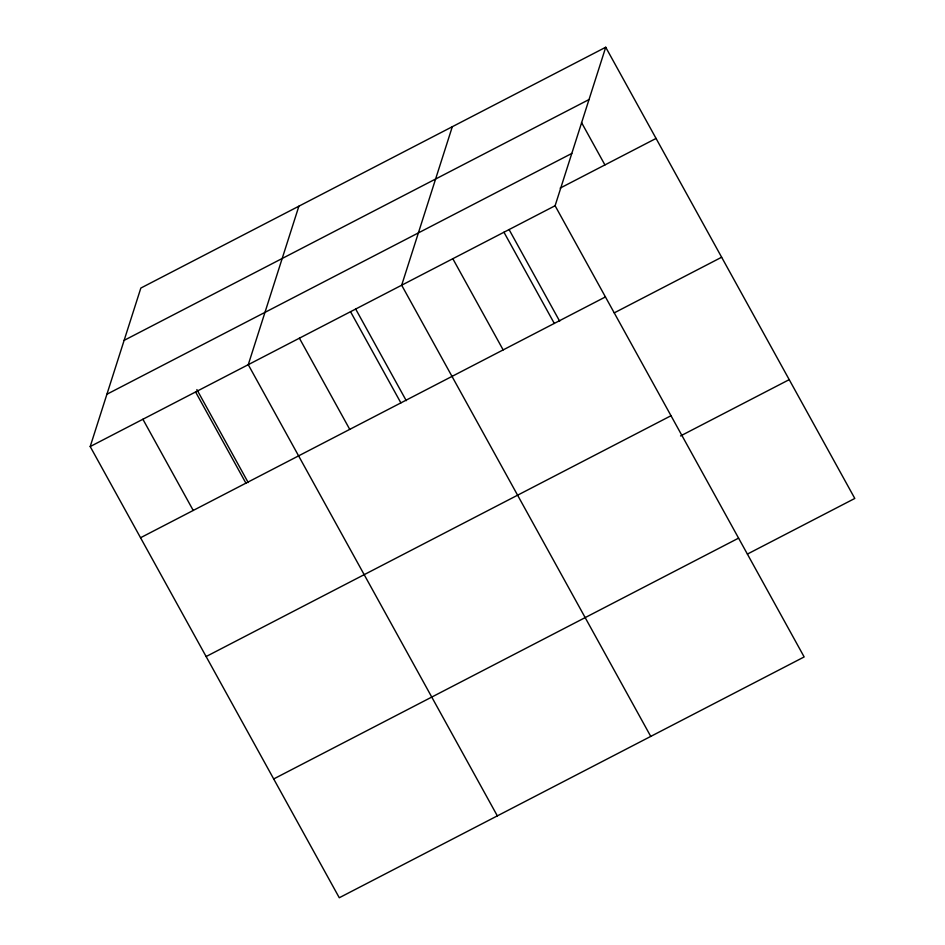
<?xml version="1.0" encoding="UTF-8"?>
<svg xmlns="http://www.w3.org/2000/svg" width="945" height="945" viewBox="0 0 945 945"><rect width="100%" height="100%" fill="white"/><g stroke="black" fill="none" stroke-linecap="round" stroke-linejoin="round"><path stroke-width="1.42" d="M605.721 47.25L555.093 205.738L804.16 656.94L339.279 897.75L90.2 446.548L140.84 288.06L605.721 47.25L854.8 498.452L747.412 554.077M298.892 206.187L248.263 364.675L497.342 815.878M452.312 126.713L401.672 285.213L650.751 736.403M124.126 340.365L589.007 99.556M106.915 394.242L571.796 153.444M560.172 188.102L656.054 138.442M90.2 446.548L555.093 205.738M140.545 537.74L605.426 296.931M614.25 312.866L721.637 257.241M206.128 656.539L671.009 415.729M680.542 435.94L789.217 379.642M273.696 778.952L738.577 538.142M581.529 122.543L604.918 164.926M509.06 229.529L559.676 321.217M503.957 232.234L554.29 323.414M452.82 258.717L503.153 349.91M355.651 308.991L406.267 400.68M350.536 311.696L400.881 402.889M299.4 338.192L349.744 429.373M196.879 389.576L248.204 482.552M195.58 391.962L245.913 483.155M142.896 419.261L193.229 510.442"/></g></svg>
